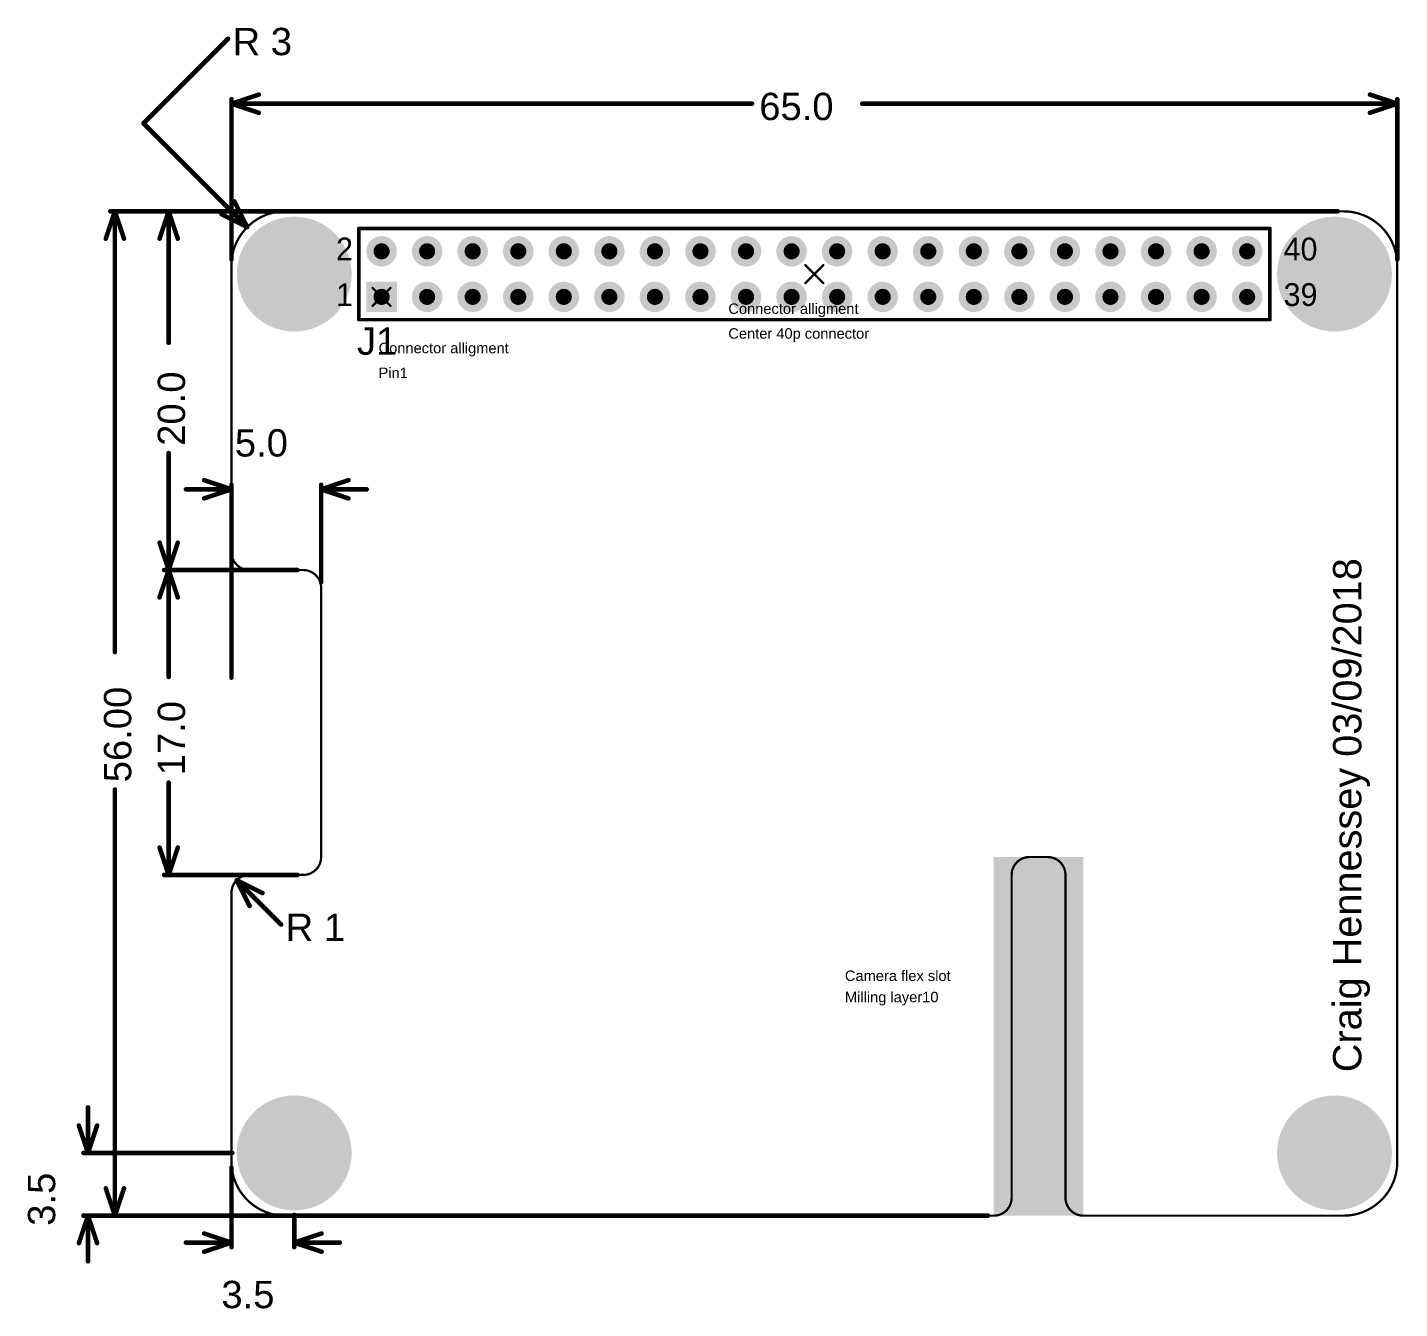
# Model space of a CAD drawing. Header units: millimetres. Extents: x -11.4 to 65.1, y -5.2 to 66.3.
import ezdxf

# ---------------------------------------------------------------- set-up
doc = ezdxf.new("R2010")
doc.units = ezdxf.units.MM
for name, color, linetype in [('BottomLayer', 5, 'Continuous'), ('BottomSolder', 6, 'Continuous'), ('KeepOutLayer', 6, 'Continuous'), ('Mechanical1', 6, 'Continuous'), ('Mechanical11', 56, 'Continuous'), ('MultiLayer', 9, 'Continuous'), ('PadHoleLayer', 156, 'Continuous'), ('TopLayer', 1, 'Continuous'), ('TopOverlay', 2, 'Continuous'), ('TopSolder', 216, 'Continuous')]:
    doc.layers.add(name, color=color, linetype=linetype)
doc.styles.add('Arial', font='arial.ttf', dxfattribs={"height": 0.2})

# ---------------------------------------------------------------- blocks, each defined once
blk = doc.blocks.new('HDR2X20_1')
at = {"layer": 'BottomLayer'}
h = blk.add_hatch(color=5, dxfattribs=at)
edge = h.paths.add_edge_path()
edge.add_arc((0, 2.54), 0.75, 0, 360)
h = blk.add_hatch(color=5, dxfattribs=at)
edge = h.paths.add_edge_path()
edge.add_arc((2.54, 2.54), 0.75, 0, 360)
h = blk.add_hatch(color=5, dxfattribs=at)
edge = h.paths.add_edge_path()
edge.add_arc((5.08, 2.54), 0.75, 0, 360)
h = blk.add_hatch(color=5, dxfattribs=at)
edge = h.paths.add_edge_path()
edge.add_arc((7.62, 2.54), 0.75, 0, 360)
h = blk.add_hatch(color=5, dxfattribs=at)
edge = h.paths.add_edge_path()
edge.add_arc((10.16, 2.54), 0.75, 0, 360)
h = blk.add_hatch(color=5, dxfattribs=at)
edge = h.paths.add_edge_path()
edge.add_arc((12.7, 2.54), 0.75, 0, 360)
h = blk.add_hatch(color=5, dxfattribs=at)
edge = h.paths.add_edge_path()
edge.add_arc((15.24, 2.54), 0.75, 0, 360)
h = blk.add_hatch(color=5, dxfattribs=at)
edge = h.paths.add_edge_path()
edge.add_arc((17.78, 2.54), 0.75, 0, 360)
h = blk.add_hatch(color=5, dxfattribs=at)
edge = h.paths.add_edge_path()
edge.add_arc((20.32, 2.54), 0.75, 0, 360)
h = blk.add_hatch(color=5, dxfattribs=at)
edge = h.paths.add_edge_path()
edge.add_arc((22.86, 2.54), 0.75, 0, 360)
h = blk.add_hatch(color=5, dxfattribs=at)
edge = h.paths.add_edge_path()
edge.add_arc((25.4, 2.54), 0.75, 0, 360)
h = blk.add_hatch(color=5, dxfattribs=at)
edge = h.paths.add_edge_path()
edge.add_arc((27.94, 2.54), 0.75, 0, 360)
h = blk.add_hatch(color=5, dxfattribs=at)
edge = h.paths.add_edge_path()
edge.add_arc((30.48, 2.54), 0.75, 0, 360)
h = blk.add_hatch(color=5, dxfattribs=at)
edge = h.paths.add_edge_path()
edge.add_arc((33.02, 2.54), 0.75, 0, 360)
h = blk.add_hatch(color=5, dxfattribs=at)
edge = h.paths.add_edge_path()
edge.add_arc((35.56, 2.54), 0.75, 0, 360)
h = blk.add_hatch(color=5, dxfattribs=at)
edge = h.paths.add_edge_path()
edge.add_arc((38.1, 2.54), 0.75, 0, 360)
h = blk.add_hatch(color=5, dxfattribs=at)
edge = h.paths.add_edge_path()
edge.add_arc((40.64, 2.54), 0.75, 0, 360)
h = blk.add_hatch(color=5, dxfattribs=at)
edge = h.paths.add_edge_path()
edge.add_arc((43.18, 2.54), 0.75, 0, 360)
h = blk.add_hatch(color=5, dxfattribs=at)
edge = h.paths.add_edge_path()
edge.add_arc((45.72, 2.54), 0.75, 0, 360)
h = blk.add_hatch(color=5, dxfattribs=at)
edge = h.paths.add_edge_path()
edge.add_arc((48.26, 2.54), 0.75, 0, 360)
blk.add_hatch(color=5, dxfattribs=at).paths.add_polyline_path([(-0.75, 0.75), (0.75, 0.75), (0.75, -0.75), (-0.75, -0.75)])
h = blk.add_hatch(color=5, dxfattribs=at)
edge = h.paths.add_edge_path()
edge.add_arc((2.54, 0), 0.75, 0, 360)
h = blk.add_hatch(color=5, dxfattribs=at)
edge = h.paths.add_edge_path()
edge.add_arc((5.08, 0), 0.75, 0, 360)
h = blk.add_hatch(color=5, dxfattribs=at)
edge = h.paths.add_edge_path()
edge.add_arc((7.62, 0), 0.75, 0, 360)
h = blk.add_hatch(color=5, dxfattribs=at)
edge = h.paths.add_edge_path()
edge.add_arc((10.16, 0), 0.75, 0, 360)
h = blk.add_hatch(color=5, dxfattribs=at)
edge = h.paths.add_edge_path()
edge.add_arc((12.7, 0), 0.75, 0, 360)
h = blk.add_hatch(color=5, dxfattribs=at)
edge = h.paths.add_edge_path()
edge.add_arc((15.24, 0), 0.75, 0, 360)
h = blk.add_hatch(color=5, dxfattribs=at)
edge = h.paths.add_edge_path()
edge.add_arc((17.78, 0), 0.75, 0, 360)
h = blk.add_hatch(color=5, dxfattribs=at)
edge = h.paths.add_edge_path()
edge.add_arc((20.32, 0), 0.75, 0, 360)
h = blk.add_hatch(color=5, dxfattribs=at)
edge = h.paths.add_edge_path()
edge.add_arc((22.86, 0), 0.75, 0, 360)
h = blk.add_hatch(color=5, dxfattribs=at)
edge = h.paths.add_edge_path()
edge.add_arc((25.4, 0), 0.75, 0, 360)
h = blk.add_hatch(color=5, dxfattribs=at)
edge = h.paths.add_edge_path()
edge.add_arc((27.94, 0), 0.75, 0, 360)
h = blk.add_hatch(color=5, dxfattribs=at)
edge = h.paths.add_edge_path()
edge.add_arc((30.48, 0), 0.75, 0, 360)
h = blk.add_hatch(color=5, dxfattribs=at)
edge = h.paths.add_edge_path()
edge.add_arc((33.02, 0), 0.75, 0, 360)
h = blk.add_hatch(color=5, dxfattribs=at)
edge = h.paths.add_edge_path()
edge.add_arc((35.56, 0), 0.75, 0, 360)
h = blk.add_hatch(color=5, dxfattribs=at)
edge = h.paths.add_edge_path()
edge.add_arc((38.1, 0), 0.75, 0, 360)
h = blk.add_hatch(color=5, dxfattribs=at)
edge = h.paths.add_edge_path()
edge.add_arc((40.64, 0), 0.75, 0, 360)
h = blk.add_hatch(color=5, dxfattribs=at)
edge = h.paths.add_edge_path()
edge.add_arc((43.18, 0), 0.75, 0, 360)
h = blk.add_hatch(color=5, dxfattribs=at)
edge = h.paths.add_edge_path()
edge.add_arc((45.72, 0), 0.75, 0, 360)
h = blk.add_hatch(color=5, dxfattribs=at)
edge = h.paths.add_edge_path()
edge.add_arc((48.26, 0), 0.75, 0, 360)
at = {"layer": 'BottomSolder'}
h = blk.add_hatch(color=6, dxfattribs=at)
edge = h.paths.add_edge_path()
edge.add_arc((0, 2.54), 0.852, 0, 360)
h = blk.add_hatch(color=6, dxfattribs=at)
edge = h.paths.add_edge_path()
edge.add_arc((2.54, 2.54), 0.852, 0, 360)
h = blk.add_hatch(color=6, dxfattribs=at)
edge = h.paths.add_edge_path()
edge.add_arc((5.08, 2.54), 0.852, 0, 360)
h = blk.add_hatch(color=6, dxfattribs=at)
edge = h.paths.add_edge_path()
edge.add_arc((7.62, 2.54), 0.852, 0, 360)
h = blk.add_hatch(color=6, dxfattribs=at)
edge = h.paths.add_edge_path()
edge.add_arc((10.16, 2.54), 0.852, 0, 360)
h = blk.add_hatch(color=6, dxfattribs=at)
edge = h.paths.add_edge_path()
edge.add_arc((12.7, 2.54), 0.852, 0, 360)
h = blk.add_hatch(color=6, dxfattribs=at)
edge = h.paths.add_edge_path()
edge.add_arc((15.24, 2.54), 0.852, 0, 360)
h = blk.add_hatch(color=6, dxfattribs=at)
edge = h.paths.add_edge_path()
edge.add_arc((17.78, 2.54), 0.852, 0, 360)
h = blk.add_hatch(color=6, dxfattribs=at)
edge = h.paths.add_edge_path()
edge.add_arc((20.32, 2.54), 0.852, 0, 360)
h = blk.add_hatch(color=6, dxfattribs=at)
edge = h.paths.add_edge_path()
edge.add_arc((22.86, 2.54), 0.852, 0, 360)
h = blk.add_hatch(color=6, dxfattribs=at)
edge = h.paths.add_edge_path()
edge.add_arc((25.4, 2.54), 0.852, 0, 360)
h = blk.add_hatch(color=6, dxfattribs=at)
edge = h.paths.add_edge_path()
edge.add_arc((27.94, 2.54), 0.852, 0, 360)
h = blk.add_hatch(color=6, dxfattribs=at)
edge = h.paths.add_edge_path()
edge.add_arc((30.48, 2.54), 0.852, 0, 360)
h = blk.add_hatch(color=6, dxfattribs=at)
edge = h.paths.add_edge_path()
edge.add_arc((33.02, 2.54), 0.852, 0, 360)
h = blk.add_hatch(color=6, dxfattribs=at)
edge = h.paths.add_edge_path()
edge.add_arc((35.56, 2.54), 0.852, 0, 360)
h = blk.add_hatch(color=6, dxfattribs=at)
edge = h.paths.add_edge_path()
edge.add_arc((38.1, 2.54), 0.852, 0, 360)
h = blk.add_hatch(color=6, dxfattribs=at)
edge = h.paths.add_edge_path()
edge.add_arc((40.64, 2.54), 0.852, 0, 360)
h = blk.add_hatch(color=6, dxfattribs=at)
edge = h.paths.add_edge_path()
edge.add_arc((43.18, 2.54), 0.852, 0, 360)
h = blk.add_hatch(color=6, dxfattribs=at)
edge = h.paths.add_edge_path()
edge.add_arc((45.72, 2.54), 0.852, 0, 360)
h = blk.add_hatch(color=6, dxfattribs=at)
edge = h.paths.add_edge_path()
edge.add_arc((48.26, 2.54), 0.852, 0, 360)
blk.add_hatch(color=6, dxfattribs=at).paths.add_polyline_path([(-0.852, 0.852), (0.852, 0.852), (0.852, -0.852), (-0.852, -0.852)])
h = blk.add_hatch(color=6, dxfattribs=at)
edge = h.paths.add_edge_path()
edge.add_arc((2.54, 0), 0.852, 0, 360)
h = blk.add_hatch(color=6, dxfattribs=at)
edge = h.paths.add_edge_path()
edge.add_arc((5.08, 0), 0.852, 0, 360)
h = blk.add_hatch(color=6, dxfattribs=at)
edge = h.paths.add_edge_path()
edge.add_arc((7.62, 0), 0.852, 0, 360)
h = blk.add_hatch(color=6, dxfattribs=at)
edge = h.paths.add_edge_path()
edge.add_arc((10.16, 0), 0.852, 0, 360)
h = blk.add_hatch(color=6, dxfattribs=at)
edge = h.paths.add_edge_path()
edge.add_arc((12.7, 0), 0.852, 0, 360)
h = blk.add_hatch(color=6, dxfattribs=at)
edge = h.paths.add_edge_path()
edge.add_arc((15.24, 0), 0.852, 0, 360)
h = blk.add_hatch(color=6, dxfattribs=at)
edge = h.paths.add_edge_path()
edge.add_arc((17.78, 0), 0.852, 0, 360)
h = blk.add_hatch(color=6, dxfattribs=at)
edge = h.paths.add_edge_path()
edge.add_arc((20.32, 0), 0.852, 0, 360)
h = blk.add_hatch(color=6, dxfattribs=at)
edge = h.paths.add_edge_path()
edge.add_arc((22.86, 0), 0.852, 0, 360)
h = blk.add_hatch(color=6, dxfattribs=at)
edge = h.paths.add_edge_path()
edge.add_arc((25.4, 0), 0.852, 0, 360)
h = blk.add_hatch(color=6, dxfattribs=at)
edge = h.paths.add_edge_path()
edge.add_arc((27.94, 0), 0.852, 0, 360)
h = blk.add_hatch(color=6, dxfattribs=at)
edge = h.paths.add_edge_path()
edge.add_arc((30.48, 0), 0.852, 0, 360)
h = blk.add_hatch(color=6, dxfattribs=at)
edge = h.paths.add_edge_path()
edge.add_arc((33.02, 0), 0.852, 0, 360)
h = blk.add_hatch(color=6, dxfattribs=at)
edge = h.paths.add_edge_path()
edge.add_arc((35.56, 0), 0.852, 0, 360)
h = blk.add_hatch(color=6, dxfattribs=at)
edge = h.paths.add_edge_path()
edge.add_arc((38.1, 0), 0.852, 0, 360)
h = blk.add_hatch(color=6, dxfattribs=at)
edge = h.paths.add_edge_path()
edge.add_arc((40.64, 0), 0.852, 0, 360)
h = blk.add_hatch(color=6, dxfattribs=at)
edge = h.paths.add_edge_path()
edge.add_arc((43.18, 0), 0.852, 0, 360)
h = blk.add_hatch(color=6, dxfattribs=at)
edge = h.paths.add_edge_path()
edge.add_arc((45.72, 0), 0.852, 0, 360)
h = blk.add_hatch(color=6, dxfattribs=at)
edge = h.paths.add_edge_path()
edge.add_arc((48.26, 0), 0.852, 0, 360)
at = {"layer": 'MultiLayer'}
h = blk.add_hatch(color=9, dxfattribs=at)
edge = h.paths.add_edge_path()
edge.add_arc((0, 2.54), 0.75, 0, 360)
h = blk.add_hatch(color=9, dxfattribs=at)
edge = h.paths.add_edge_path()
edge.add_arc((2.54, 2.54), 0.75, 0, 360)
h = blk.add_hatch(color=9, dxfattribs=at)
edge = h.paths.add_edge_path()
edge.add_arc((5.08, 2.54), 0.75, 0, 360)
h = blk.add_hatch(color=9, dxfattribs=at)
edge = h.paths.add_edge_path()
edge.add_arc((7.62, 2.54), 0.75, 0, 360)
h = blk.add_hatch(color=9, dxfattribs=at)
edge = h.paths.add_edge_path()
edge.add_arc((10.16, 2.54), 0.75, 0, 360)
h = blk.add_hatch(color=9, dxfattribs=at)
edge = h.paths.add_edge_path()
edge.add_arc((12.7, 2.54), 0.75, 0, 360)
h = blk.add_hatch(color=9, dxfattribs=at)
edge = h.paths.add_edge_path()
edge.add_arc((15.24, 2.54), 0.75, 0, 360)
h = blk.add_hatch(color=9, dxfattribs=at)
edge = h.paths.add_edge_path()
edge.add_arc((17.78, 2.54), 0.75, 0, 360)
h = blk.add_hatch(color=9, dxfattribs=at)
edge = h.paths.add_edge_path()
edge.add_arc((20.32, 2.54), 0.75, 0, 360)
h = blk.add_hatch(color=9, dxfattribs=at)
edge = h.paths.add_edge_path()
edge.add_arc((22.86, 2.54), 0.75, 0, 360)
h = blk.add_hatch(color=9, dxfattribs=at)
edge = h.paths.add_edge_path()
edge.add_arc((25.4, 2.54), 0.75, 0, 360)
h = blk.add_hatch(color=9, dxfattribs=at)
edge = h.paths.add_edge_path()
edge.add_arc((27.94, 2.54), 0.75, 0, 360)
h = blk.add_hatch(color=9, dxfattribs=at)
edge = h.paths.add_edge_path()
edge.add_arc((30.48, 2.54), 0.75, 0, 360)
h = blk.add_hatch(color=9, dxfattribs=at)
edge = h.paths.add_edge_path()
edge.add_arc((33.02, 2.54), 0.75, 0, 360)
h = blk.add_hatch(color=9, dxfattribs=at)
edge = h.paths.add_edge_path()
edge.add_arc((35.56, 2.54), 0.75, 0, 360)
h = blk.add_hatch(color=9, dxfattribs=at)
edge = h.paths.add_edge_path()
edge.add_arc((38.1, 2.54), 0.75, 0, 360)
h = blk.add_hatch(color=9, dxfattribs=at)
edge = h.paths.add_edge_path()
edge.add_arc((40.64, 2.54), 0.75, 0, 360)
h = blk.add_hatch(color=9, dxfattribs=at)
edge = h.paths.add_edge_path()
edge.add_arc((43.18, 2.54), 0.75, 0, 360)
h = blk.add_hatch(color=9, dxfattribs=at)
edge = h.paths.add_edge_path()
edge.add_arc((45.72, 2.54), 0.75, 0, 360)
h = blk.add_hatch(color=9, dxfattribs=at)
edge = h.paths.add_edge_path()
edge.add_arc((48.26, 2.54), 0.75, 0, 360)
blk.add_hatch(color=9, dxfattribs=at).paths.add_polyline_path([(-0.75, 0.75), (0.75, 0.75), (0.75, -0.75), (-0.75, -0.75)])
h = blk.add_hatch(color=9, dxfattribs=at)
edge = h.paths.add_edge_path()
edge.add_arc((2.54, 0), 0.75, 0, 360)
h = blk.add_hatch(color=9, dxfattribs=at)
edge = h.paths.add_edge_path()
edge.add_arc((5.08, 0), 0.75, 0, 360)
h = blk.add_hatch(color=9, dxfattribs=at)
edge = h.paths.add_edge_path()
edge.add_arc((7.62, 0), 0.75, 0, 360)
h = blk.add_hatch(color=9, dxfattribs=at)
edge = h.paths.add_edge_path()
edge.add_arc((10.16, 0), 0.75, 0, 360)
h = blk.add_hatch(color=9, dxfattribs=at)
edge = h.paths.add_edge_path()
edge.add_arc((12.7, 0), 0.75, 0, 360)
h = blk.add_hatch(color=9, dxfattribs=at)
edge = h.paths.add_edge_path()
edge.add_arc((15.24, 0), 0.75, 0, 360)
h = blk.add_hatch(color=9, dxfattribs=at)
edge = h.paths.add_edge_path()
edge.add_arc((17.78, 0), 0.75, 0, 360)
h = blk.add_hatch(color=9, dxfattribs=at)
edge = h.paths.add_edge_path()
edge.add_arc((20.32, 0), 0.75, 0, 360)
h = blk.add_hatch(color=9, dxfattribs=at)
edge = h.paths.add_edge_path()
edge.add_arc((22.86, 0), 0.75, 0, 360)
h = blk.add_hatch(color=9, dxfattribs=at)
edge = h.paths.add_edge_path()
edge.add_arc((25.4, 0), 0.75, 0, 360)
h = blk.add_hatch(color=9, dxfattribs=at)
edge = h.paths.add_edge_path()
edge.add_arc((27.94, 0), 0.75, 0, 360)
h = blk.add_hatch(color=9, dxfattribs=at)
edge = h.paths.add_edge_path()
edge.add_arc((30.48, 0), 0.75, 0, 360)
h = blk.add_hatch(color=9, dxfattribs=at)
edge = h.paths.add_edge_path()
edge.add_arc((33.02, 0), 0.75, 0, 360)
h = blk.add_hatch(color=9, dxfattribs=at)
edge = h.paths.add_edge_path()
edge.add_arc((35.56, 0), 0.75, 0, 360)
h = blk.add_hatch(color=9, dxfattribs=at)
edge = h.paths.add_edge_path()
edge.add_arc((38.1, 0), 0.75, 0, 360)
h = blk.add_hatch(color=9, dxfattribs=at)
edge = h.paths.add_edge_path()
edge.add_arc((40.64, 0), 0.75, 0, 360)
h = blk.add_hatch(color=9, dxfattribs=at)
edge = h.paths.add_edge_path()
edge.add_arc((43.18, 0), 0.75, 0, 360)
h = blk.add_hatch(color=9, dxfattribs=at)
edge = h.paths.add_edge_path()
edge.add_arc((45.72, 0), 0.75, 0, 360)
h = blk.add_hatch(color=9, dxfattribs=at)
edge = h.paths.add_edge_path()
edge.add_arc((48.26, 0), 0.75, 0, 360)
at = {"layer": 'PadHoleLayer'}
h = blk.add_hatch(color=156, dxfattribs=at)
edge = h.paths.add_edge_path()
edge.add_arc((0, 2.54), 0.45, 0, 360)
h = blk.add_hatch(color=156, dxfattribs=at)
edge = h.paths.add_edge_path()
edge.add_arc((2.54, 2.54), 0.45, 0, 360)
h = blk.add_hatch(color=156, dxfattribs=at)
edge = h.paths.add_edge_path()
edge.add_arc((5.08, 2.54), 0.45, 0, 360)
h = blk.add_hatch(color=156, dxfattribs=at)
edge = h.paths.add_edge_path()
edge.add_arc((7.62, 2.54), 0.45, 0, 360)
h = blk.add_hatch(color=156, dxfattribs=at)
edge = h.paths.add_edge_path()
edge.add_arc((10.16, 2.54), 0.45, 0, 360)
h = blk.add_hatch(color=156, dxfattribs=at)
edge = h.paths.add_edge_path()
edge.add_arc((12.7, 2.54), 0.45, 0, 360)
h = blk.add_hatch(color=156, dxfattribs=at)
edge = h.paths.add_edge_path()
edge.add_arc((15.24, 2.54), 0.45, 0, 360)
h = blk.add_hatch(color=156, dxfattribs=at)
edge = h.paths.add_edge_path()
edge.add_arc((17.78, 2.54), 0.45, 0, 360)
h = blk.add_hatch(color=156, dxfattribs=at)
edge = h.paths.add_edge_path()
edge.add_arc((20.32, 2.54), 0.45, 0, 360)
h = blk.add_hatch(color=156, dxfattribs=at)
edge = h.paths.add_edge_path()
edge.add_arc((22.86, 2.54), 0.45, 0, 360)
h = blk.add_hatch(color=156, dxfattribs=at)
edge = h.paths.add_edge_path()
edge.add_arc((25.4, 2.54), 0.45, 0, 360)
h = blk.add_hatch(color=156, dxfattribs=at)
edge = h.paths.add_edge_path()
edge.add_arc((27.94, 2.54), 0.45, 0, 360)
h = blk.add_hatch(color=156, dxfattribs=at)
edge = h.paths.add_edge_path()
edge.add_arc((30.48, 2.54), 0.45, 0, 360)
h = blk.add_hatch(color=156, dxfattribs=at)
edge = h.paths.add_edge_path()
edge.add_arc((33.02, 2.54), 0.45, 0, 360)
h = blk.add_hatch(color=156, dxfattribs=at)
edge = h.paths.add_edge_path()
edge.add_arc((35.56, 2.54), 0.45, 0, 360)
h = blk.add_hatch(color=156, dxfattribs=at)
edge = h.paths.add_edge_path()
edge.add_arc((38.1, 2.54), 0.45, 0, 360)
h = blk.add_hatch(color=156, dxfattribs=at)
edge = h.paths.add_edge_path()
edge.add_arc((40.64, 2.54), 0.45, 0, 360)
h = blk.add_hatch(color=156, dxfattribs=at)
edge = h.paths.add_edge_path()
edge.add_arc((43.18, 2.54), 0.45, 0, 360)
h = blk.add_hatch(color=156, dxfattribs=at)
edge = h.paths.add_edge_path()
edge.add_arc((45.72, 2.54), 0.45, 0, 360)
h = blk.add_hatch(color=156, dxfattribs=at)
edge = h.paths.add_edge_path()
edge.add_arc((48.26, 2.54), 0.45, 0, 360)
h = blk.add_hatch(color=156, dxfattribs=at)
edge = h.paths.add_edge_path()
edge.add_arc((0, 0), 0.45, 0, 360)
h = blk.add_hatch(color=156, dxfattribs=at)
edge = h.paths.add_edge_path()
edge.add_arc((2.54, 0), 0.45, 0, 360)
h = blk.add_hatch(color=156, dxfattribs=at)
edge = h.paths.add_edge_path()
edge.add_arc((5.08, 0), 0.45, 0, 360)
h = blk.add_hatch(color=156, dxfattribs=at)
edge = h.paths.add_edge_path()
edge.add_arc((7.62, 0), 0.45, 0, 360)
h = blk.add_hatch(color=156, dxfattribs=at)
edge = h.paths.add_edge_path()
edge.add_arc((10.16, 0), 0.45, 0, 360)
h = blk.add_hatch(color=156, dxfattribs=at)
edge = h.paths.add_edge_path()
edge.add_arc((12.7, 0), 0.45, 0, 360)
h = blk.add_hatch(color=156, dxfattribs=at)
edge = h.paths.add_edge_path()
edge.add_arc((15.24, 0), 0.45, 0, 360)
h = blk.add_hatch(color=156, dxfattribs=at)
edge = h.paths.add_edge_path()
edge.add_arc((17.78, 0), 0.45, 0, 360)
h = blk.add_hatch(color=156, dxfattribs=at)
edge = h.paths.add_edge_path()
edge.add_arc((20.32, 0), 0.45, 0, 360)
h = blk.add_hatch(color=156, dxfattribs=at)
edge = h.paths.add_edge_path()
edge.add_arc((22.86, 0), 0.45, 0, 360)
h = blk.add_hatch(color=156, dxfattribs=at)
edge = h.paths.add_edge_path()
edge.add_arc((25.4, 0), 0.45, 0, 360)
h = blk.add_hatch(color=156, dxfattribs=at)
edge = h.paths.add_edge_path()
edge.add_arc((27.94, 0), 0.45, 0, 360)
h = blk.add_hatch(color=156, dxfattribs=at)
edge = h.paths.add_edge_path()
edge.add_arc((30.48, 0), 0.45, 0, 360)
h = blk.add_hatch(color=156, dxfattribs=at)
edge = h.paths.add_edge_path()
edge.add_arc((33.02, 0), 0.45, 0, 360)
h = blk.add_hatch(color=156, dxfattribs=at)
edge = h.paths.add_edge_path()
edge.add_arc((35.56, 0), 0.45, 0, 360)
h = blk.add_hatch(color=156, dxfattribs=at)
edge = h.paths.add_edge_path()
edge.add_arc((38.1, 0), 0.45, 0, 360)
h = blk.add_hatch(color=156, dxfattribs=at)
edge = h.paths.add_edge_path()
edge.add_arc((40.64, 0), 0.45, 0, 360)
h = blk.add_hatch(color=156, dxfattribs=at)
edge = h.paths.add_edge_path()
edge.add_arc((43.18, 0), 0.45, 0, 360)
h = blk.add_hatch(color=156, dxfattribs=at)
edge = h.paths.add_edge_path()
edge.add_arc((45.72, 0), 0.45, 0, 360)
h = blk.add_hatch(color=156, dxfattribs=at)
edge = h.paths.add_edge_path()
edge.add_arc((48.26, 0), 0.45, 0, 360)
at = {"layer": 'TopLayer'}
h = blk.add_hatch(color=1, dxfattribs=at)
edge = h.paths.add_edge_path()
edge.add_arc((0, 2.54), 0.75, 0, 360)
h = blk.add_hatch(color=1, dxfattribs=at)
edge = h.paths.add_edge_path()
edge.add_arc((2.54, 2.54), 0.75, 0, 360)
h = blk.add_hatch(color=1, dxfattribs=at)
edge = h.paths.add_edge_path()
edge.add_arc((5.08, 2.54), 0.75, 0, 360)
h = blk.add_hatch(color=1, dxfattribs=at)
edge = h.paths.add_edge_path()
edge.add_arc((7.62, 2.54), 0.75, 0, 360)
h = blk.add_hatch(color=1, dxfattribs=at)
edge = h.paths.add_edge_path()
edge.add_arc((10.16, 2.54), 0.75, 0, 360)
h = blk.add_hatch(color=1, dxfattribs=at)
edge = h.paths.add_edge_path()
edge.add_arc((12.7, 2.54), 0.75, 0, 360)
h = blk.add_hatch(color=1, dxfattribs=at)
edge = h.paths.add_edge_path()
edge.add_arc((15.24, 2.54), 0.75, 0, 360)
h = blk.add_hatch(color=1, dxfattribs=at)
edge = h.paths.add_edge_path()
edge.add_arc((17.78, 2.54), 0.75, 0, 360)
h = blk.add_hatch(color=1, dxfattribs=at)
edge = h.paths.add_edge_path()
edge.add_arc((20.32, 2.54), 0.75, 0, 360)
h = blk.add_hatch(color=1, dxfattribs=at)
edge = h.paths.add_edge_path()
edge.add_arc((22.86, 2.54), 0.75, 0, 360)
h = blk.add_hatch(color=1, dxfattribs=at)
edge = h.paths.add_edge_path()
edge.add_arc((25.4, 2.54), 0.75, 0, 360)
h = blk.add_hatch(color=1, dxfattribs=at)
edge = h.paths.add_edge_path()
edge.add_arc((27.94, 2.54), 0.75, 0, 360)
h = blk.add_hatch(color=1, dxfattribs=at)
edge = h.paths.add_edge_path()
edge.add_arc((30.48, 2.54), 0.75, 0, 360)
h = blk.add_hatch(color=1, dxfattribs=at)
edge = h.paths.add_edge_path()
edge.add_arc((33.02, 2.54), 0.75, 0, 360)
h = blk.add_hatch(color=1, dxfattribs=at)
edge = h.paths.add_edge_path()
edge.add_arc((35.56, 2.54), 0.75, 0, 360)
h = blk.add_hatch(color=1, dxfattribs=at)
edge = h.paths.add_edge_path()
edge.add_arc((38.1, 2.54), 0.75, 0, 360)
h = blk.add_hatch(color=1, dxfattribs=at)
edge = h.paths.add_edge_path()
edge.add_arc((40.64, 2.54), 0.75, 0, 360)
h = blk.add_hatch(color=1, dxfattribs=at)
edge = h.paths.add_edge_path()
edge.add_arc((43.18, 2.54), 0.75, 0, 360)
h = blk.add_hatch(color=1, dxfattribs=at)
edge = h.paths.add_edge_path()
edge.add_arc((45.72, 2.54), 0.75, 0, 360)
h = blk.add_hatch(color=1, dxfattribs=at)
edge = h.paths.add_edge_path()
edge.add_arc((48.26, 2.54), 0.75, 0, 360)
blk.add_hatch(color=1, dxfattribs=at).paths.add_polyline_path([(-0.75, 0.75), (0.75, 0.75), (0.75, -0.75), (-0.75, -0.75)])
h = blk.add_hatch(color=1, dxfattribs=at)
edge = h.paths.add_edge_path()
edge.add_arc((2.54, 0), 0.75, 0, 360)
h = blk.add_hatch(color=1, dxfattribs=at)
edge = h.paths.add_edge_path()
edge.add_arc((5.08, 0), 0.75, 0, 360)
h = blk.add_hatch(color=1, dxfattribs=at)
edge = h.paths.add_edge_path()
edge.add_arc((7.62, 0), 0.75, 0, 360)
h = blk.add_hatch(color=1, dxfattribs=at)
edge = h.paths.add_edge_path()
edge.add_arc((10.16, 0), 0.75, 0, 360)
h = blk.add_hatch(color=1, dxfattribs=at)
edge = h.paths.add_edge_path()
edge.add_arc((12.7, 0), 0.75, 0, 360)
h = blk.add_hatch(color=1, dxfattribs=at)
edge = h.paths.add_edge_path()
edge.add_arc((15.24, 0), 0.75, 0, 360)
h = blk.add_hatch(color=1, dxfattribs=at)
edge = h.paths.add_edge_path()
edge.add_arc((17.78, 0), 0.75, 0, 360)
h = blk.add_hatch(color=1, dxfattribs=at)
edge = h.paths.add_edge_path()
edge.add_arc((20.32, 0), 0.75, 0, 360)
h = blk.add_hatch(color=1, dxfattribs=at)
edge = h.paths.add_edge_path()
edge.add_arc((22.86, 0), 0.75, 0, 360)
h = blk.add_hatch(color=1, dxfattribs=at)
edge = h.paths.add_edge_path()
edge.add_arc((25.4, 0), 0.75, 0, 360)
h = blk.add_hatch(color=1, dxfattribs=at)
edge = h.paths.add_edge_path()
edge.add_arc((27.94, 0), 0.75, 0, 360)
h = blk.add_hatch(color=1, dxfattribs=at)
edge = h.paths.add_edge_path()
edge.add_arc((30.48, 0), 0.75, 0, 360)
h = blk.add_hatch(color=1, dxfattribs=at)
edge = h.paths.add_edge_path()
edge.add_arc((33.02, 0), 0.75, 0, 360)
h = blk.add_hatch(color=1, dxfattribs=at)
edge = h.paths.add_edge_path()
edge.add_arc((35.56, 0), 0.75, 0, 360)
h = blk.add_hatch(color=1, dxfattribs=at)
edge = h.paths.add_edge_path()
edge.add_arc((38.1, 0), 0.75, 0, 360)
h = blk.add_hatch(color=1, dxfattribs=at)
edge = h.paths.add_edge_path()
edge.add_arc((40.64, 0), 0.75, 0, 360)
h = blk.add_hatch(color=1, dxfattribs=at)
edge = h.paths.add_edge_path()
edge.add_arc((43.18, 0), 0.75, 0, 360)
h = blk.add_hatch(color=1, dxfattribs=at)
edge = h.paths.add_edge_path()
edge.add_arc((45.72, 0), 0.75, 0, 360)
h = blk.add_hatch(color=1, dxfattribs=at)
edge = h.paths.add_edge_path()
edge.add_arc((48.26, 0), 0.75, 0, 360)
at = {"layer": 'TopSolder'}
h = blk.add_hatch(color=216, dxfattribs=at)
edge = h.paths.add_edge_path()
edge.add_arc((0, 2.54), 0.852, 0, 360)
h = blk.add_hatch(color=216, dxfattribs=at)
edge = h.paths.add_edge_path()
edge.add_arc((2.54, 2.54), 0.852, 0, 360)
h = blk.add_hatch(color=216, dxfattribs=at)
edge = h.paths.add_edge_path()
edge.add_arc((5.08, 2.54), 0.852, 0, 360)
h = blk.add_hatch(color=216, dxfattribs=at)
edge = h.paths.add_edge_path()
edge.add_arc((7.62, 2.54), 0.852, 0, 360)
h = blk.add_hatch(color=216, dxfattribs=at)
edge = h.paths.add_edge_path()
edge.add_arc((10.16, 2.54), 0.852, 0, 360)
h = blk.add_hatch(color=216, dxfattribs=at)
edge = h.paths.add_edge_path()
edge.add_arc((12.7, 2.54), 0.852, 0, 360)
h = blk.add_hatch(color=216, dxfattribs=at)
edge = h.paths.add_edge_path()
edge.add_arc((15.24, 2.54), 0.852, 0, 360)
h = blk.add_hatch(color=216, dxfattribs=at)
edge = h.paths.add_edge_path()
edge.add_arc((17.78, 2.54), 0.852, 0, 360)
h = blk.add_hatch(color=216, dxfattribs=at)
edge = h.paths.add_edge_path()
edge.add_arc((20.32, 2.54), 0.852, 0, 360)
h = blk.add_hatch(color=216, dxfattribs=at)
edge = h.paths.add_edge_path()
edge.add_arc((22.86, 2.54), 0.852, 0, 360)
h = blk.add_hatch(color=216, dxfattribs=at)
edge = h.paths.add_edge_path()
edge.add_arc((25.4, 2.54), 0.852, 0, 360)
h = blk.add_hatch(color=216, dxfattribs=at)
edge = h.paths.add_edge_path()
edge.add_arc((27.94, 2.54), 0.852, 0, 360)
h = blk.add_hatch(color=216, dxfattribs=at)
edge = h.paths.add_edge_path()
edge.add_arc((30.48, 2.54), 0.852, 0, 360)
h = blk.add_hatch(color=216, dxfattribs=at)
edge = h.paths.add_edge_path()
edge.add_arc((33.02, 2.54), 0.852, 0, 360)
h = blk.add_hatch(color=216, dxfattribs=at)
edge = h.paths.add_edge_path()
edge.add_arc((35.56, 2.54), 0.852, 0, 360)
h = blk.add_hatch(color=216, dxfattribs=at)
edge = h.paths.add_edge_path()
edge.add_arc((38.1, 2.54), 0.852, 0, 360)
h = blk.add_hatch(color=216, dxfattribs=at)
edge = h.paths.add_edge_path()
edge.add_arc((40.64, 2.54), 0.852, 0, 360)
h = blk.add_hatch(color=216, dxfattribs=at)
edge = h.paths.add_edge_path()
edge.add_arc((43.18, 2.54), 0.852, 0, 360)
h = blk.add_hatch(color=216, dxfattribs=at)
edge = h.paths.add_edge_path()
edge.add_arc((45.72, 2.54), 0.852, 0, 360)
h = blk.add_hatch(color=216, dxfattribs=at)
edge = h.paths.add_edge_path()
edge.add_arc((48.26, 2.54), 0.852, 0, 360)
blk.add_hatch(color=216, dxfattribs=at).paths.add_polyline_path([(-0.852, 0.852), (0.852, 0.852), (0.852, -0.852), (-0.852, -0.852)])
h = blk.add_hatch(color=216, dxfattribs=at)
edge = h.paths.add_edge_path()
edge.add_arc((2.54, 0), 0.852, 0, 360)
h = blk.add_hatch(color=216, dxfattribs=at)
edge = h.paths.add_edge_path()
edge.add_arc((5.08, 0), 0.852, 0, 360)
h = blk.add_hatch(color=216, dxfattribs=at)
edge = h.paths.add_edge_path()
edge.add_arc((7.62, 0), 0.852, 0, 360)
h = blk.add_hatch(color=216, dxfattribs=at)
edge = h.paths.add_edge_path()
edge.add_arc((10.16, 0), 0.852, 0, 360)
h = blk.add_hatch(color=216, dxfattribs=at)
edge = h.paths.add_edge_path()
edge.add_arc((12.7, 0), 0.852, 0, 360)
h = blk.add_hatch(color=216, dxfattribs=at)
edge = h.paths.add_edge_path()
edge.add_arc((15.24, 0), 0.852, 0, 360)
h = blk.add_hatch(color=216, dxfattribs=at)
edge = h.paths.add_edge_path()
edge.add_arc((17.78, 0), 0.852, 0, 360)
h = blk.add_hatch(color=216, dxfattribs=at)
edge = h.paths.add_edge_path()
edge.add_arc((20.32, 0), 0.852, 0, 360)
h = blk.add_hatch(color=216, dxfattribs=at)
edge = h.paths.add_edge_path()
edge.add_arc((22.86, 0), 0.852, 0, 360)
h = blk.add_hatch(color=216, dxfattribs=at)
edge = h.paths.add_edge_path()
edge.add_arc((25.4, 0), 0.852, 0, 360)
h = blk.add_hatch(color=216, dxfattribs=at)
edge = h.paths.add_edge_path()
edge.add_arc((27.94, 0), 0.852, 0, 360)
h = blk.add_hatch(color=216, dxfattribs=at)
edge = h.paths.add_edge_path()
edge.add_arc((30.48, 0), 0.852, 0, 360)
h = blk.add_hatch(color=216, dxfattribs=at)
edge = h.paths.add_edge_path()
edge.add_arc((33.02, 0), 0.852, 0, 360)
h = blk.add_hatch(color=216, dxfattribs=at)
edge = h.paths.add_edge_path()
edge.add_arc((35.56, 0), 0.852, 0, 360)
h = blk.add_hatch(color=216, dxfattribs=at)
edge = h.paths.add_edge_path()
edge.add_arc((38.1, 0), 0.852, 0, 360)
h = blk.add_hatch(color=216, dxfattribs=at)
edge = h.paths.add_edge_path()
edge.add_arc((40.64, 0), 0.852, 0, 360)
h = blk.add_hatch(color=216, dxfattribs=at)
edge = h.paths.add_edge_path()
edge.add_arc((43.18, 0), 0.852, 0, 360)
h = blk.add_hatch(color=216, dxfattribs=at)
edge = h.paths.add_edge_path()
edge.add_arc((45.72, 0), 0.852, 0, 360)
h = blk.add_hatch(color=216, dxfattribs=at)
edge = h.paths.add_edge_path()
edge.add_arc((48.26, 0), 0.852, 0, 360)
at = {"layer": 'TopOverlay', "const_width": 0.2}
for points in [[(-1.27, -1.27), (-1.27, 3.81)], [(-1.27, 3.81), (49.53, 3.81)], [(49.53, -1.27), (49.53, 3.81)], [(-1.27, -1.27), (49.53, -1.27)]]:
    blk.add_lwpolyline(points, dxfattribs=at)
at = {"layer": 'TopOverlay', "const_width": 0.1}
for points in [[(-1.32, 3.81, 1), (-1.22, 3.81, 1)], [(-1.32, 3.81, 1), (-1.22, 3.81, 1)], [(49.48, 3.81, 1), (49.58, 3.81, 1)], [(49.48, 3.81, 1), (49.58, 3.81, 1)], [(-1.32, -1.27, 1), (-1.22, -1.27, 1)], [(-1.32, -1.27, 1), (-1.22, -1.27, 1)], [(49.48, -1.27, 1), (49.58, -1.27, 1)], [(49.48, -1.27, 1), (49.58, -1.27, 1)]]:
    blk.add_lwpolyline(points, format="xyb", close=True, dxfattribs=at)
at = {"layer": 'TopOverlay'}
for s, p in [('2', (-2.54, 2.032)), ('40', (50.292, 2.032)), ('39', (50.292, -0.508)), ('1', (-2.54, -0.508))]:
    blk.add_text(s, height=1.27, dxfattribs=at).set_placement(p)

msp = doc.modelspace()

# ---------------------------------------------------------------- hatches: boundary and pattern name
at = {"layer": 'BottomLayer'}
h = msp.add_hatch(color=5, dxfattribs=at)
edge = h.paths.add_edge_path()
edge.add_arc((3.5, 52.5), 3.1, 0, 360)
h = msp.add_hatch(color=5, dxfattribs=at)
edge = h.paths.add_edge_path()
edge.add_arc((61.5, 52.5), 3.1, 0, 360)
h = msp.add_hatch(color=5, dxfattribs=at)
edge = h.paths.add_edge_path()
edge.add_arc((3.5, 3.5), 3.1, 0, 360)
h = msp.add_hatch(color=5, dxfattribs=at)
edge = h.paths.add_edge_path()
edge.add_arc((61.5, 3.5), 3.1, 0, 360)
at = {"layer": 'BottomSolder'}
h = msp.add_hatch(color=6, dxfattribs=at)
edge = h.paths.add_edge_path()
edge.add_arc((3.5, 52.5), 3.202, 0, 360)
h = msp.add_hatch(color=6, dxfattribs=at)
edge = h.paths.add_edge_path()
edge.add_arc((61.5, 52.5), 3.202, 0, 360)
h = msp.add_hatch(color=6, dxfattribs=at)
edge = h.paths.add_edge_path()
edge.add_arc((3.5, 3.5), 3.202, 0, 360)
h = msp.add_hatch(color=6, dxfattribs=at)
edge = h.paths.add_edge_path()
edge.add_arc((61.5, 3.5), 3.202, 0, 360)
at = {"layer": 'KeepOutLayer'}
msp.add_hatch(color=6, dxfattribs=at).paths.add_polyline_path([(42.5, 0), (47.5, 0), (47.5, 20), (42.5, 20)])
at = {"layer": 'MultiLayer'}
h = msp.add_hatch(color=9, dxfattribs=at)
edge = h.paths.add_edge_path()
edge.add_arc((3.5, 52.5), 3.1, 0, 360)
h = msp.add_hatch(color=9, dxfattribs=at)
edge = h.paths.add_edge_path()
edge.add_arc((61.5, 52.5), 3.1, 0, 360)
h = msp.add_hatch(color=9, dxfattribs=at)
edge = h.paths.add_edge_path()
edge.add_arc((3.5, 3.5), 3.1, 0, 360)
h = msp.add_hatch(color=9, dxfattribs=at)
edge = h.paths.add_edge_path()
edge.add_arc((61.5, 3.5), 3.1, 0, 360)
at = {"layer": 'PadHoleLayer'}
h = msp.add_hatch(color=156, dxfattribs=at)
edge = h.paths.add_edge_path()
edge.add_arc((3.5, 52.5), 1.375, 0, 360)
h = msp.add_hatch(color=156, dxfattribs=at)
edge = h.paths.add_edge_path()
edge.add_arc((61.5, 52.5), 1.375, 0, 360)
h = msp.add_hatch(color=156, dxfattribs=at)
edge = h.paths.add_edge_path()
edge.add_arc((3.5, 3.5), 1.375, 0, 360)
h = msp.add_hatch(color=156, dxfattribs=at)
edge = h.paths.add_edge_path()
edge.add_arc((61.5, 3.5), 1.375, 0, 360)
at = {"layer": 'TopLayer'}
h = msp.add_hatch(color=1, dxfattribs=at)
edge = h.paths.add_edge_path()
edge.add_arc((3.5, 52.5), 3.1, 0, 360)
h = msp.add_hatch(color=1, dxfattribs=at)
edge = h.paths.add_edge_path()
edge.add_arc((61.5, 52.5), 3.1, 0, 360)
h = msp.add_hatch(color=1, dxfattribs=at)
edge = h.paths.add_edge_path()
edge.add_arc((3.5, 3.5), 3.1, 0, 360)
h = msp.add_hatch(color=1, dxfattribs=at)
edge = h.paths.add_edge_path()
edge.add_arc((61.5, 3.5), 3.1, 0, 360)
at = {"layer": 'TopSolder'}
h = msp.add_hatch(color=216, dxfattribs=at)
edge = h.paths.add_edge_path()
edge.add_arc((3.5, 52.5), 3.202, 0, 360)
h = msp.add_hatch(color=216, dxfattribs=at)
edge = h.paths.add_edge_path()
edge.add_arc((61.5, 52.5), 3.202, 0, 360)
h = msp.add_hatch(color=216, dxfattribs=at)
edge = h.paths.add_edge_path()
edge.add_arc((3.5, 3.5), 3.202, 0, 360)
h = msp.add_hatch(color=216, dxfattribs=at)
edge = h.paths.add_edge_path()
edge.add_arc((61.5, 3.5), 3.202, 0, 360)

# ---------------------------------------------------------------- linework, layer by layer
at = {"layer": 'Mechanical1', "const_width": 0.127}
for points in [[(0, 53, -0.414214), (3, 56)], [(62, 56, -0.414214), (65, 53)], [(1, 36, -0.414214), (0, 37)], [(4, 36, -0.414214), (5, 35)], [(5, 20, -0.414214), (4, 19)], [(43.5, 19, -0.414214), (44.5, 20)], [(45.5, 20, -0.414214), (46.5, 19)], [(0, 18, -0.414214), (1, 19)], [(3, 0, -0.414214), (0, 3)], [(65, 3, -0.414214), (62, 0)], [(43.5, 1, -0.414214), (42.5, 0)], [(47.5, 0, -0.414214), (46.5, 1)]]:
    msp.add_lwpolyline(points, format="xyb", dxfattribs=at)
for points in [[(3, 56), (62, 56)], [(0, 37), (0, 53)], [(32, 52), (33, 53)], [(32, 53), (33, 52)], [(65, 3), (65, 53)], [(7.87, 50.73), (8.87, 51.73)], [(7.87, 51.73), (8.87, 50.73)], [(1, 36), (4, 36)], [(5, 20), (5, 35)], [(44.5, 20), (45.5, 20)], [(1, 19), (4, 19)], [(43.5, 1), (43.5, 19)], [(46.5, 1), (46.5, 19)], [(0, 3), (0, 18)], [(3, 0), (42.5, 0)], [(47.5, 0), (62, 0)]]:
    msp.add_lwpolyline(points, dxfattribs=at)
at = {"layer": 'Mechanical1', "const_width": 0.0635}
for points in [[(2.968, 56, 1), (3.032, 56, 1)], [(2.968, 56, 1), (3.032, 56, 1)], [(61.968, 56, 1), (62.032, 56, 1)], [(61.968, 56, 1), (62.032, 56, 1)], [(-0.032, 53, 1), (0.032, 53, 1)], [(-0.032, 53, 1), (0.032, 53, 1)], [(31.968, 53, 1), (32.032, 53, 1)], [(32.968, 53, 1), (33.032, 53, 1)], [(64.968, 53, 1), (65.032, 53, 1)], [(64.968, 53, 1), (65.032, 53, 1)], [(31.968, 52, 1), (32.032, 52, 1)], [(32.968, 52, 1), (33.032, 52, 1)], [(7.838, 51.73, 1), (7.902, 51.73, 1)], [(8.838, 51.73, 1), (8.902, 51.73, 1)], [(7.838, 50.73, 1), (7.902, 50.73, 1)], [(8.838, 50.73, 1), (8.902, 50.73, 1)], [(-0.032, 37, 1), (0.032, 37, 1)], [(-0.032, 37, 1), (0.032, 37, 1)], [(0.968, 36, 1), (1.032, 36, 1)], [(0.968, 36, 1), (1.032, 36, 1)], [(3.968, 36, 1), (4.032, 36, 1)], [(3.968, 36, 1), (4.032, 36, 1)], [(4.968, 35, 1), (5.032, 35, 1)], [(4.968, 35, 1), (5.032, 35, 1)], [(4.968, 20, 1), (5.032, 20, 1)], [(4.968, 20, 1), (5.032, 20, 1)], [(44.468, 20, 1), (44.532, 20, 1)], [(44.468, 20, 1), (44.532, 20, 1)], [(45.468, 20, 1), (45.532, 20, 1)], [(45.468, 20, 1), (45.532, 20, 1)], [(0.968, 19, 1), (1.032, 19, 1)], [(0.968, 19, 1), (1.032, 19, 1)], [(3.968, 19, 1), (4.032, 19, 1)], [(3.968, 19, 1), (4.032, 19, 1)], [(43.468, 19, 1), (43.532, 19, 1)], [(43.468, 19, 1), (43.532, 19, 1)], [(46.468, 19, 1), (46.532, 19, 1)], [(46.468, 19, 1), (46.532, 19, 1)], [(-0.032, 18, 1), (0.032, 18, 1)], [(-0.032, 18, 1), (0.032, 18, 1)], [(-0.032, 3, 1), (0.032, 3, 1)], [(-0.032, 3, 1), (0.032, 3, 1)], [(64.968, 3, 1), (65.032, 3, 1)], [(64.968, 3, 1), (65.032, 3, 1)], [(43.468, 1, 1), (43.532, 1, 1)], [(43.468, 1, 1), (43.532, 1, 1)], [(46.468, 1, 1), (46.532, 1, 1)], [(46.468, 1, 1), (46.532, 1, 1)], [(2.968, 0, 1), (3.032, 0, 1)], [(2.968, 0, 1), (3.032, 0, 1)], [(42.468, 0, 1), (42.532, 0, 1)], [(42.468, 0, 1), (42.532, 0, 1)], [(47.468, 0, 1), (47.532, 0, 1)], [(47.468, 0, 1), (47.532, 0, 1)], [(61.968, 0, 1), (62.032, 0, 1)], [(61.968, 0, 1), (62.032, 0, 1)]]:
    msp.add_lwpolyline(points, format="xyb", close=True, dxfattribs=at)
at = {"layer": 'Mechanical11', "const_width": 0.254}
for points in [[(-4.906, 60.906), (-0.191, 65.62)], [(0, 62), (1.524, 62.508)], [(0, 53.318), (0, 62.254)], [(0, 62), (1.524, 61.492)], [(0, 62), (29.021, 62)], [(35.166, 62), (65, 62)], [(63.476, 62.508), (65, 62)], [(63.476, 61.492), (65, 62)], [(65, 53.318), (65, 62.254)], [(-4.906, 60.906), (0.879, 55.121)], [(0.16, 56.558), (0.879, 55.121)], [(-7.008, 54.476), (-6.5, 56)], [(-6.754, 56), (61.682, 56)], [(-6.5, 56), (-5.992, 54.476)], [(-6.5, 31.428), (-6.5, 56)], [(-4.008, 54.476), (-3.5, 56)], [(-3.754, 56), (2.682, 56)], [(-3.5, 56), (-2.992, 54.476)], [(-3.5, 48.666), (-3.5, 56)], [(-0.558, 55.84), (0.879, 55.121)], [(-3.5, 36), (-3.5, 42.521)], [(-2.54, 40.5), (0, 40.5)], [(-1.524, 41.008), (0, 40.5)], [(-1.524, 39.992), (0, 40.5)], [(0, 30), (0, 40.754)], [(5, 40.5), (6.524, 41.008)], [(5, 35.317), (5, 40.754)], [(5, 40.5), (6.524, 39.992)], [(5, 40.5), (7.54, 40.5)], [(-4.008, 37.524), (-3.5, 36)], [(-3.5, 36), (-2.992, 37.524)], [(-4.008, 34.476), (-3.5, 36)], [(-3.754, 36), (3.682, 36)], [(-3.754, 36), (3.682, 36)], [(-3.5, 36), (-2.992, 34.476)], [(-3.5, 30.039), (-3.5, 36)], [(-6.5, 0), (-6.5, 23.759)], [(-3.5, 19), (-3.5, 24.148)], [(-4.008, 20.524), (-3.5, 19)], [(-3.5, 19), (-2.992, 20.524)], [(-3.754, 19), (3.682, 19)], [(0.293, 18.707), (1.73, 17.989)], [(0.293, 18.707), (1.011, 17.27)], [(0.293, 18.707), (1, 18)], [(1, 18), (2.768, 16.232)], [(-8, 3.5), (-8, 6.04)], [(-8.508, 5.024), (-8, 3.5)], [(-8, 3.5), (-7.492, 5.024)], [(-8.254, 3.5), (0.044, 3.5)], [(0, -1.754), (0, 2.682)], [(-7.008, 1.524), (-6.5, 0)], [(-6.5, 0), (-5.992, 1.524)], [(-8.508, -1.524), (-8, 0)], [(-8.254, 0), (2.682, 0)], [(-8, 0), (-7.492, -1.524)], [(-8, -2.54), (-8, 0)], [(-6.754, 0), (42.182, 0)], [(3.5, -1.754), (3.5, 0.044)], [(-2.54, -1.5), (0, -1.5)], [(-1.524, -0.992), (0, -1.5)], [(-1.524, -2.008), (0, -1.5)], [(3.5, -1.5), (5.024, -0.992)], [(3.5, -1.5), (5.024, -2.008)], [(3.5, -1.5), (6.04, -1.5)]]:
    msp.add_lwpolyline(points, dxfattribs=at)
at = {"layer": 'Mechanical11', "const_width": 0.127}
for points in [[(-0.255, 65.62, 1), (-0.128, 65.62, 1)], [(-0.064, 62.254, 1), (0.064, 62.254, 1)], [(-0.064, 62, 1), (0.064, 62, 1)], [(-0.064, 62, 1), (0.064, 62, 1)], [(-0.064, 62, 1), (0.064, 62, 1)], [(1.46, 62.508, 1), (1.587, 62.508, 1)], [(28.958, 62, 1), (29.085, 62, 1)], [(35.103, 62, 1), (35.23, 62, 1)], [(63.413, 62.508, 1), (63.54, 62.508, 1)], [(64.937, 62.254, 1), (65.064, 62.254, 1)], [(64.937, 62, 1), (65.064, 62, 1)], [(64.937, 62, 1), (65.064, 62, 1)], [(64.937, 62, 1), (65.064, 62, 1)], [(1.46, 61.492, 1), (1.587, 61.492, 1)], [(63.413, 61.492, 1), (63.54, 61.492, 1)], [(-4.969, 60.906, 1), (-4.842, 60.906, 1)], [(-4.969, 60.906, 1), (-4.842, 60.906, 1)], [(0.097, 56.558, 1), (0.224, 56.558, 1)], [(-6.817, 56, 1), (-6.69, 56, 1)], [(-6.563, 56, 1), (-6.436, 56, 1)], [(-6.563, 56, 1), (-6.436, 56, 1)], [(-6.563, 56, 1), (-6.436, 56, 1)], [(-3.818, 56, 1), (-3.691, 56, 1)], [(-3.564, 56, 1), (-3.437, 56, 1)], [(-3.564, 56, 1), (-3.437, 56, 1)], [(-3.564, 56, 1), (-3.437, 56, 1)], [(-0.622, 55.84, 1), (-0.495, 55.84, 1)], [(2.619, 56, 1), (2.746, 56, 1)], [(61.619, 56, 1), (61.746, 56, 1)], [(0.815, 55.121, 1), (0.942, 55.121, 1)], [(0.815, 55.121, 1), (0.942, 55.121, 1)], [(0.815, 55.121, 1), (0.942, 55.121, 1)], [(-7.071, 54.476, 1), (-6.944, 54.476, 1)], [(-6.055, 54.476, 1), (-5.928, 54.476, 1)], [(-4.072, 54.476, 1), (-3.945, 54.476, 1)], [(-3.056, 54.476, 1), (-2.929, 54.476, 1)], [(-0.064, 53.318, 1), (0.064, 53.318, 1)], [(64.937, 53.318, 1), (65.064, 53.318, 1)], [(-3.564, 48.666, 1), (-3.437, 48.666, 1)], [(-3.564, 42.521, 1), (-3.437, 42.521, 1)], [(-2.603, 40.5, 1), (-2.477, 40.5, 1)], [(-1.587, 41.008, 1), (-1.46, 41.008, 1)], [(-0.064, 40.754, 1), (0.064, 40.754, 1)], [(-0.064, 40.5, 1), (0.064, 40.5, 1)], [(-0.064, 40.5, 1), (0.064, 40.5, 1)], [(-0.064, 40.5, 1), (0.064, 40.5, 1)], [(4.936, 40.754, 1), (5.063, 40.754, 1)], [(4.936, 40.5, 1), (5.063, 40.5, 1)], [(4.936, 40.5, 1), (5.063, 40.5, 1)], [(4.936, 40.5, 1), (5.063, 40.5, 1)], [(6.46, 41.008, 1), (6.587, 41.008, 1)], [(7.476, 40.5, 1), (7.603, 40.5, 1)], [(-1.587, 39.992, 1), (-1.46, 39.992, 1)], [(6.46, 39.992, 1), (6.587, 39.992, 1)], [(-4.072, 37.524, 1), (-3.945, 37.524, 1)], [(-3.056, 37.524, 1), (-2.929, 37.524, 1)], [(-3.818, 36, 1), (-3.691, 36, 1)], [(-3.818, 36, 1), (-3.691, 36, 1)], [(-3.564, 36, 1), (-3.437, 36, 1)], [(-3.564, 36, 1), (-3.437, 36, 1)], [(-3.564, 36, 1), (-3.437, 36, 1)], [(-3.564, 36, 1), (-3.437, 36, 1)], [(-3.564, 36, 1), (-3.437, 36, 1)], [(-3.564, 36, 1), (-3.437, 36, 1)], [(3.619, 36, 1), (3.746, 36, 1)], [(3.619, 36, 1), (3.746, 36, 1)], [(4.936, 35.317, 1), (5.063, 35.317, 1)], [(-4.072, 34.476, 1), (-3.945, 34.476, 1)], [(-3.056, 34.476, 1), (-2.929, 34.476, 1)], [(-6.563, 31.428, 1), (-6.436, 31.428, 1)], [(-3.564, 30.039, 1), (-3.437, 30.039, 1)], [(-0.064, 30, 1), (0.064, 30, 1)], [(-6.563, 23.759, 1), (-6.436, 23.759, 1)], [(-3.564, 24.148, 1), (-3.437, 24.148, 1)], [(-4.072, 20.524, 1), (-3.945, 20.524, 1)], [(-3.056, 20.524, 1), (-2.929, 20.524, 1)], [(-3.818, 19, 1), (-3.691, 19, 1)], [(-3.564, 19, 1), (-3.437, 19, 1)], [(-3.564, 19, 1), (-3.437, 19, 1)], [(-3.564, 19, 1), (-3.437, 19, 1)], [(3.619, 19, 1), (3.746, 19, 1)], [(0.229, 18.707, 1), (0.356, 18.707, 1)], [(0.229, 18.707, 1), (0.356, 18.707, 1)], [(0.229, 18.707, 1), (0.356, 18.707, 1)], [(0.936, 18, 1), (1.063, 18, 1)], [(0.936, 18, 1), (1.063, 18, 1)], [(1.666, 17.989, 1), (1.793, 17.989, 1)], [(0.948, 17.27, 1), (1.075, 17.27, 1)], [(2.704, 16.232, 1), (2.831, 16.232, 1)], [(-8.063, 6.04, 1), (-7.936, 6.04, 1)], [(-8.571, 5.024, 1), (-8.444, 5.024, 1)], [(-7.555, 5.024, 1), (-7.428, 5.024, 1)], [(-8.317, 3.5, 1), (-8.19, 3.5, 1)], [(-8.063, 3.5, 1), (-7.936, 3.5, 1)], [(-8.063, 3.5, 1), (-7.936, 3.5, 1)], [(-8.063, 3.5, 1), (-7.936, 3.5, 1)], [(-0.019, 3.5, 1), (0.108, 3.5, 1)], [(-0.064, 2.682, 1), (0.064, 2.682, 1)], [(-7.071, 1.524, 1), (-6.944, 1.524, 1)], [(-6.055, 1.524, 1), (-5.928, 1.524, 1)], [(-8.317, 0, 1), (-8.19, 0, 1)], [(-8.063, 0, 1), (-7.936, 0, 1)], [(-8.063, 0, 1), (-7.936, 0, 1)], [(-8.063, 0, 1), (-7.936, 0, 1)], [(-6.817, 0, 1), (-6.69, 0, 1)], [(-6.563, 0, 1), (-6.436, 0, 1)], [(-6.563, 0, 1), (-6.436, 0, 1)], [(-6.563, 0, 1), (-6.436, 0, 1)], [(2.619, 0, 1), (2.746, 0, 1)], [(3.437, 0.044, 1), (3.564, 0.044, 1)], [(42.119, 0, 1), (42.246, 0, 1)], [(-8.571, -1.524, 1), (-8.444, -1.524, 1)], [(-7.555, -1.524, 1), (-7.428, -1.524, 1)], [(-2.603, -1.5, 1), (-2.477, -1.5, 1)], [(-1.587, -0.992, 1), (-1.46, -0.992, 1)], [(-0.064, -1.5, 1), (0.064, -1.5, 1)], [(-0.064, -1.5, 1), (0.064, -1.5, 1)], [(-0.064, -1.5, 1), (0.064, -1.5, 1)], [(3.437, -1.5, 1), (3.564, -1.5, 1)], [(3.437, -1.5, 1), (3.564, -1.5, 1)], [(3.437, -1.5, 1), (3.564, -1.5, 1)], [(4.961, -0.992, 1), (5.088, -0.992, 1)], [(5.977, -1.5, 1), (6.104, -1.5, 1)], [(-1.587, -2.008, 1), (-1.46, -2.008, 1)], [(-0.064, -1.754, 1), (0.064, -1.754, 1)], [(3.437, -1.754, 1), (3.564, -1.754, 1)], [(4.961, -2.008, 1), (5.088, -2.008, 1)], [(-8.063, -2.54, 1), (-7.936, -2.54, 1)]]:
    msp.add_lwpolyline(points, format="xyb", close=True, dxfattribs=at)

# ---------------------------------------------------------------- block references
msp.add_blockref('HDR2X20_1', (8.37, 51.23))

# ---------------------------------------------------------------- texts
at = {"layer": 'Mechanical11', "style": 'Arial'}
for s, p in [('R 3', (0.063, 64.706)), ('65.0', (29.427, 61.086)), ('5.0', (0.189, 42.328)), ('R 1', (3.022, 15.318)), ('3.5', (-0.561, -5.157))]:
    msp.add_text(s, height=1.524, dxfattribs=at).set_placement(p)
for s, height, rotation, p in [('Connector alligment', 0.5842, 360, (27.703, 50.281)), ('Center 40p connector', 0.5842, 360, (27.703, 48.898)), ('Connector alligment', 0.5842, 360, (8.203, 48.086)), ('20.0', 1.524, 90, (-2.586, 42.927)), ('Pin1', 0.5842, 360, (8.203, 46.703)), ('56.00', 1.524, 90, (-5.586, 24.166)), ('17.0', 1.524, 90, (-2.586, 24.554)), ('Camera flex slot', 0.5842, 360, (34.203, 13.086)), ('Milling layer10', 0.5842, 360, (34.203, 11.898)), ('3.5', 1.524, 90, (-9.828, -0.561))]:
    msp.add_text(s, height=height, rotation=rotation, dxfattribs=at).set_placement(p)
at = {"layer": 'TopOverlay', "style": 'Arial'}
msp.add_text('J1', height=1.524, dxfattribs=at).set_placement((7, 48))
msp.add_text('Craig Hennessey 03/09/2018', height=1.584, rotation=90, dxfattribs=at).set_placement((63, 8))

doc.saveas('drawing.dxf')
